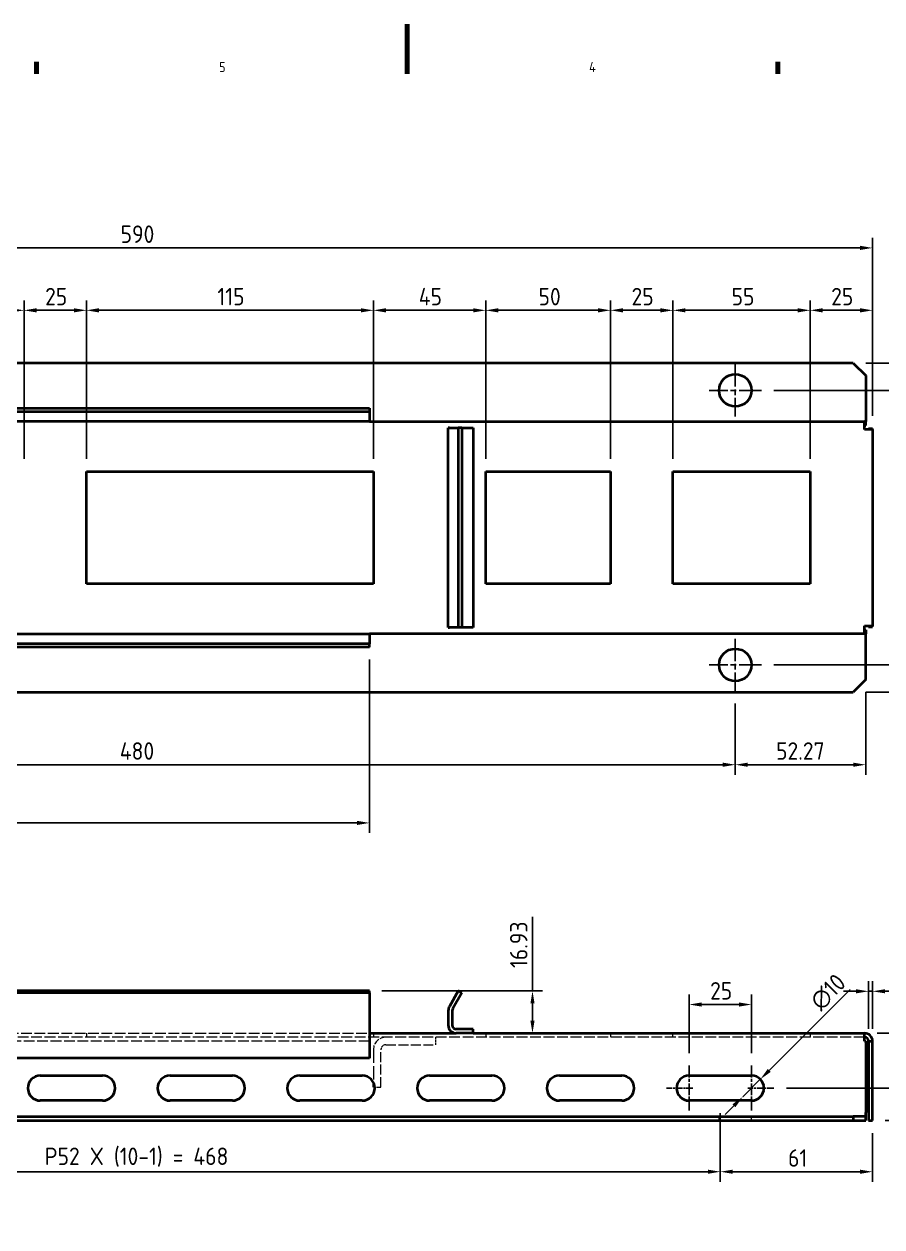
# Model space of a CAD drawing. Header units: millimetres. Extents: x 0 to 1188, y 0 to 840.
# Drawn here: x 440.5 to 784.2, y 358 to 840 of the extents above; entities that cross this region are included whole.
import ezdxf

# ---------------------------------------------------------------- set-up
doc = ezdxf.new("R2010")
doc.units = ezdxf.units.MM
doc.header["$LTSCALE"] = 2
doc.linetypes.add('CHAIN', pattern=[0.3543, 0.2362, -0.0295, 0.0591, -0.0295])
doc.linetypes.add('DASHED', pattern=[0.2067, 0.1654, -0.0413])
doc.layers.get('0').update_dxf_attribs({"color": 3, "lineweight": 25})
for name, color, linetype, lineweight in [('가려진 것(ISO)', 2, 'DASHED', 18), ('가시적인 것(ISO)', 3, 'Continuous', 40), ('경계(ISO)', 7, 'Continuous', 70), ('중심 표식(ISO)', 7, 'Continuous', 25), ('치수(ISO)', 7, 'Continuous', 25)]:
    doc.layers.add(name, color=color, linetype=linetype, lineweight=lineweight)
doc.styles.add('문자 텍스트_PSTEK_POSCO', font='isocp.shx')
doc.styles.add('치수 텍스트_PSTEK_POSCO', font='isocp.shx')
doc.dimstyles.new('치수_PSTEK_POSCO', dxfattribs={"dimscale": 2, "dimtxt": 3.5, "dimasz": 2.5, "dimexe": 2, "dimexo": 2.5, "dimgap": 1, "dimtad": 1, "dimrnd": 1e-08, "dimdsep": 46, "dimtxsty": '치수 텍스트_PSTEK_POSCO', "dimcen": 0.09, "dimdle": 10, "dimclrd": 7, "dimclre": 7, "dimclrt": 2, "dimadec": 1, "dimazin": 2, "dimtfac": 1, "dimtmove": 0, "dimatfit": 3, "dimfxl": 0, "dimtolj": 1, "dimlwd": -1, "dimlwe": -1, "dimarcsym": 0})

# ---------------------------------------------------------------- blocks, each defined once
blk = doc.blocks.new('경계 Default Border')
at = {"layer": '경계(ISO)'}
for p, q in [((222.75, 410), (222.75, 412.4)), ((371.25, 410), (371.25, 412.4))]:
    blk.add_line(p, q, dxfattribs=at)
at = {"layer": '경계(ISO)', "flags": 128}
blk.add_lwpolyline([(297, 420), (297, 410)], dxfattribs=at)
at = {"layer": '경계(ISO)', "color": 2, "char_height": 2, "attachment_point": 7, "style": '문자 텍스트_PSTEK_POSCO'}
for s, insert in [('5', (259.3, 410.38)), ('4', (333.44, 410.4))]:
    blk.add_mtext(s, dxfattribs=dict(at, insert=insert))
blk = doc.blocks.new('*D25')
at = {"layer": 'Defpoints', "color": 0}
for p in [(440.46, 725.3), (345.46, 660.73), (440.46, 660.73)]:
    blk.add_point(p, dxfattribs=at)
at = {"layer": '치수(ISO)', "color": 7}
for p, q in [((345.46, 665.73), (345.46, 729.3)), ((440.46, 665.73), (440.46, 729.3)), ((350.46, 725.3), (435.46, 725.3))]:
    blk.add_line(p, q, dxfattribs=at)
for points in [[(350.46, 726.13), (350.46, 724.46), (345.46, 725.3)], [(435.46, 726.13), (435.46, 724.46), (440.46, 725.3)]]:
    blk.add_solid(points, dxfattribs=at)
at = {"layer": '치수(ISO)', "color": 2, "insert": (388.84, 730.8), "char_height": 7, "attachment_point": 4, "style": '치수 텍스트_PSTEK_POSCO'}
blk.add_mtext('\\A1;95', dxfattribs=at)
blk = doc.blocks.new('*D26')
at = {"layer": 'Defpoints', "color": 0}
for p in [(465.46, 725.3), (440.46, 660.73), (465.46, 660.73)]:
    blk.add_point(p, dxfattribs=at)
at = {"layer": '치수(ISO)', "color": 7}
for p, q in [((440.46, 665.73), (440.46, 729.3)), ((465.46, 665.73), (465.46, 729.3)), ((445.46, 725.3), (460.46, 725.3))]:
    blk.add_line(p, q, dxfattribs=at)
for points in [[(445.46, 726.13), (445.46, 724.46), (440.46, 725.3)], [(460.46, 726.13), (460.46, 724.46), (465.46, 725.3)]]:
    blk.add_solid(points, dxfattribs=at)
at = {"layer": '치수(ISO)', "color": 2, "insert": (448.89, 730.8), "char_height": 7, "attachment_point": 4, "style": '치수 텍스트_PSTEK_POSCO'}
blk.add_mtext('\\A1;25', dxfattribs=at)
blk = doc.blocks.new('*D27')
at = {"layer": 'Defpoints', "color": 0}
for p in [(580.46, 725.3), (465.46, 660.73), (580.46, 660.73)]:
    blk.add_point(p, dxfattribs=at)
at = {"layer": '치수(ISO)', "color": 7}
for p, q in [((465.46, 665.73), (465.46, 729.3)), ((580.46, 665.73), (580.46, 729.3)), ((470.46, 725.3), (575.46, 725.3))]:
    blk.add_line(p, q, dxfattribs=at)
for points in [[(470.46, 726.13), (470.46, 724.46), (465.46, 725.3)], [(575.46, 726.13), (575.46, 724.46), (580.46, 725.3)]]:
    blk.add_solid(points, dxfattribs=at)
at = {"layer": '치수(ISO)', "color": 2, "insert": (517.93, 730.8), "char_height": 7, "attachment_point": 4, "style": '치수 텍스트_PSTEK_POSCO'}
blk.add_mtext('\\A1;115', dxfattribs=at)
blk = doc.blocks.new('*D28')
at = {"layer": 'Defpoints', "color": 0}
for p in [(625.46, 725.3), (580.46, 660.73), (625.46, 660.73)]:
    blk.add_point(p, dxfattribs=at)
at = {"layer": '치수(ISO)', "color": 7}
for p, q in [((580.46, 665.73), (580.46, 729.3)), ((625.46, 665.73), (625.46, 729.3)), ((585.46, 725.3), (620.46, 725.3))]:
    blk.add_line(p, q, dxfattribs=at)
for points in [[(585.46, 726.13), (585.46, 724.46), (580.46, 725.3)], [(620.46, 726.13), (620.46, 724.46), (625.46, 725.3)]]:
    blk.add_solid(points, dxfattribs=at)
at = {"layer": '치수(ISO)', "color": 2, "insert": (598.63, 730.8), "char_height": 7, "attachment_point": 4, "style": '치수 텍스트_PSTEK_POSCO'}
blk.add_mtext('\\A1;45', dxfattribs=at)
blk = doc.blocks.new('*D29')
at = {"layer": 'Defpoints', "color": 0}
for p in [(675.46, 725.3), (625.46, 660.73), (675.46, 660.73)]:
    blk.add_point(p, dxfattribs=at)
at = {"layer": '치수(ISO)', "color": 7}
for p, q in [((625.46, 665.73), (625.46, 729.3)), ((675.46, 665.73), (675.46, 729.3)), ((630.46, 725.3), (670.46, 725.3))]:
    blk.add_line(p, q, dxfattribs=at)
for points in [[(630.46, 726.13), (630.46, 724.46), (625.46, 725.3)], [(670.46, 726.13), (670.46, 724.46), (675.46, 725.3)]]:
    blk.add_solid(points, dxfattribs=at)
at = {"layer": '치수(ISO)', "color": 2, "insert": (646.62, 730.8), "char_height": 7, "attachment_point": 4, "style": '치수 텍스트_PSTEK_POSCO'}
blk.add_mtext('\\A1;50', dxfattribs=at)
blk = doc.blocks.new('*D30')
at = {"layer": 'Defpoints', "color": 0}
for p in [(700.46, 725.3), (675.46, 660.73), (700.46, 660.73)]:
    blk.add_point(p, dxfattribs=at)
at = {"layer": '치수(ISO)', "color": 7}
for p, q in [((675.46, 665.73), (675.46, 729.3)), ((700.46, 665.73), (700.46, 729.3)), ((680.46, 725.3), (695.46, 725.3))]:
    blk.add_line(p, q, dxfattribs=at)
for points in [[(680.46, 726.13), (680.46, 724.46), (675.46, 725.3)], [(695.46, 726.13), (695.46, 724.46), (700.46, 725.3)]]:
    blk.add_solid(points, dxfattribs=at)
at = {"layer": '치수(ISO)', "color": 2, "insert": (683.89, 730.8), "char_height": 7, "attachment_point": 4, "style": '치수 텍스트_PSTEK_POSCO'}
blk.add_mtext('\\A1;25', dxfattribs=at)
blk = doc.blocks.new('*D31')
at = {"layer": 'Defpoints', "color": 0}
for p in [(755.46, 725.3), (700.46, 660.73), (755.46, 660.73)]:
    blk.add_point(p, dxfattribs=at)
at = {"layer": '치수(ISO)', "color": 7}
for p, q in [((700.46, 665.73), (700.46, 729.3)), ((755.46, 665.73), (755.46, 729.3)), ((705.46, 725.3), (750.46, 725.3))]:
    blk.add_line(p, q, dxfattribs=at)
for points in [[(705.46, 726.13), (705.46, 724.46), (700.46, 725.3)], [(750.46, 726.13), (750.46, 724.46), (755.46, 725.3)]]:
    blk.add_solid(points, dxfattribs=at)
at = {"layer": '치수(ISO)', "color": 2, "insert": (723.98, 730.8), "char_height": 7, "attachment_point": 4, "style": '치수 텍스트_PSTEK_POSCO'}
blk.add_mtext('\\A1;55', dxfattribs=at)
blk = doc.blocks.new('*D32')
at = {"layer": 'Defpoints', "color": 0}
for p in [(780.46, 725.3), (780.46, 678), (755.46, 660.73)]:
    blk.add_point(p, dxfattribs=at)
at = {"layer": '치수(ISO)', "color": 7}
for p, q in [((755.46, 665.73), (755.46, 729.3)), ((780.46, 683), (780.46, 729.3)), ((760.46, 725.3), (775.46, 725.3))]:
    blk.add_line(p, q, dxfattribs=at)
for points in [[(760.46, 726.13), (760.46, 724.46), (755.46, 725.3)], [(775.46, 726.13), (775.46, 724.46), (780.46, 725.3)]]:
    blk.add_solid(points, dxfattribs=at)
at = {"layer": '치수(ISO)', "color": 2, "insert": (763.89, 730.8), "char_height": 7, "attachment_point": 4, "style": '치수 텍스트_PSTEK_POSCO'}
blk.add_mtext('\\A1;25', dxfattribs=at)
blk = doc.blocks.new('*D33')
at = {"layer": 'Defpoints', "color": 0}
for p in [(780.46, 750.31), (190.46, 678.23), (780.46, 678)]:
    blk.add_point(p, dxfattribs=at)
at = {"layer": '치수(ISO)', "color": 7}
for p, q in [((190.46, 683.23), (190.46, 754.31)), ((780.46, 683), (780.46, 754.31)), ((195.46, 750.31), (775.46, 750.31))]:
    blk.add_line(p, q, dxfattribs=at)
for points in [[(195.46, 751.15), (195.46, 749.48), (190.46, 750.31)], [(775.46, 751.15), (775.46, 749.48), (780.46, 750.31)]]:
    blk.add_solid(points, dxfattribs=at)
at = {"layer": '치수(ISO)', "color": 2, "insert": (479.14, 755.81), "char_height": 7, "attachment_point": 4, "style": '치수 텍스트_PSTEK_POSCO'}
blk.add_mtext('\\A1;590', dxfattribs=at)
blk = doc.blocks.new('*D39')
at = {"layer": 'Defpoints', "color": 0}
for p in [(735.96, 583.23), (813.86, 583.23), (772.72, 572.33)]:
    blk.add_point(p, dxfattribs=at)
at = {"layer": '치수(ISO)', "color": 7}
for p, q in [((813.86, 588.23), (813.86, 593.23)), ((740.96, 583.23), (817.86, 583.23)), ((813.86, 583.23), (813.86, 572.33)), ((777.72, 572.33), (817.86, 572.33)), ((813.86, 567.33), (813.86, 544.53))]:
    blk.add_line(p, q, dxfattribs=at)
for points in [[(813.02, 588.23), (814.69, 588.23), (813.86, 583.23)], [(813.02, 567.33), (814.69, 567.33), (813.86, 572.33)]]:
    blk.add_solid(points, dxfattribs=at)
at = {"layer": '치수(ISO)', "color": 2, "insert": (808.36, 546.53), "char_height": 7, "attachment_point": 4, "rotation": 90, "style": '치수 텍스트_PSTEK_POSCO'}
blk.add_mtext('\\A1;10.9', dxfattribs=at)
blk = doc.blocks.new('*D40')
at = {"layer": 'Defpoints', "color": 0}
for p in [(772.72, 704.13), (813.86, 704.13), (735.96, 693.23)]:
    blk.add_point(p, dxfattribs=at)
at = {"layer": '치수(ISO)', "color": 7}
for p, q in [((813.86, 709.13), (813.86, 731.93)), ((777.72, 704.13), (817.86, 704.13)), ((813.86, 693.23), (813.86, 704.13)), ((740.96, 693.23), (817.86, 693.23)), ((813.86, 688.23), (813.86, 683.23))]:
    blk.add_line(p, q, dxfattribs=at)
for points in [[(813.02, 709.13), (814.69, 709.13), (813.86, 704.13)], [(813.02, 688.23), (814.69, 688.23), (813.86, 693.23)]]:
    blk.add_solid(points, dxfattribs=at)
at = {"layer": '치수(ISO)', "color": 2, "insert": (808.36, 716.13), "char_height": 7, "attachment_point": 4, "rotation": 90, "style": '치수 텍스트_PSTEK_POSCO'}
blk.add_mtext('\\A1;10.9', dxfattribs=at)
blk = doc.blocks.new('*D41')
at = {"layer": 'Defpoints', "color": 0}
for p in [(735.96, 693.23), (813.86, 693.23), (735.96, 583.23)]:
    blk.add_point(p, dxfattribs=at)
at = {"layer": '치수(ISO)', "color": 7}
for p, q in [((740.96, 693.23), (817.86, 693.23)), ((813.86, 588.23), (813.86, 688.23)), ((740.96, 583.23), (817.86, 583.23))]:
    blk.add_line(p, q, dxfattribs=at)
for points in [[(813.02, 688.23), (814.69, 688.23), (813.86, 693.23)], [(813.02, 588.23), (814.69, 588.23), (813.86, 583.23)]]:
    blk.add_solid(points, dxfattribs=at)
at = {"layer": '치수(ISO)', "color": 2, "insert": (808.36, 633.35), "char_height": 7, "attachment_point": 4, "rotation": 90, "style": '치수 텍스트_PSTEK_POSCO'}
blk.add_mtext('\\A1;110', dxfattribs=at)
blk = doc.blocks.new('*D43')
at = {"layer": 'Defpoints', "color": 0}
for p in [(245.46, 572.73), (725.46, 572.73), (725.46, 543.23)]:
    blk.add_point(p, dxfattribs=at)
at = {"layer": '치수(ISO)', "color": 7}
for p, q in [((245.46, 567.73), (245.46, 539.23)), ((725.46, 567.73), (725.46, 539.23)), ((250.46, 543.23), (720.46, 543.23))]:
    blk.add_line(p, q, dxfattribs=at)
for points in [[(250.46, 544.06), (250.46, 542.4), (245.46, 543.23)], [(720.46, 544.06), (720.46, 542.4), (725.46, 543.23)]]:
    blk.add_solid(points, dxfattribs=at)
at = {"layer": '치수(ISO)', "color": 2, "insert": (478.82, 548.73), "char_height": 7, "attachment_point": 4, "style": '치수 텍스트_PSTEK_POSCO'}
blk.add_mtext('\\A1;480', dxfattribs=at)
blk = doc.blocks.new('*D44')
at = {"layer": 'Defpoints', "color": 0}
for p in [(777.72, 577.33), (725.46, 572.73), (777.72, 543.23)]:
    blk.add_point(p, dxfattribs=at)
at = {"layer": '치수(ISO)', "color": 7}
for p, q in [((777.72, 572.33), (777.72, 539.23)), ((725.46, 567.73), (725.46, 539.23)), ((730.46, 543.23), (772.72, 543.23))]:
    blk.add_line(p, q, dxfattribs=at)
for points in [[(730.46, 544.06), (730.46, 542.4), (725.46, 543.23)], [(772.72, 544.06), (772.72, 542.4), (777.72, 543.23)]]:
    blk.add_solid(points, dxfattribs=at)
at = {"layer": '치수(ISO)', "color": 2, "insert": (741.81, 548.73), "char_height": 7, "attachment_point": 4, "style": '치수 텍스트_PSTEK_POSCO'}
blk.add_mtext('\\A1;52.27', dxfattribs=at)
blk = doc.blocks.new('*D47')
at = {"layer": 'Defpoints', "color": 0}
for p in [(213.86, 590.34), (578.86, 590.34), (213.86, 519.91)]:
    blk.add_point(p, dxfattribs=at)
at = {"layer": '치수(ISO)', "color": 7}
for p, q in [((213.86, 585.34), (213.86, 515.91)), ((578.86, 585.34), (578.86, 515.91)), ((573.86, 519.91), (218.86, 519.91))]:
    blk.add_line(p, q, dxfattribs=at)
for points in [[(218.86, 520.74), (218.86, 519.08), (213.86, 519.91)], [(573.86, 520.74), (573.86, 519.08), (578.86, 519.91)]]:
    blk.add_solid(points, dxfattribs=at)
at = {"layer": '치수(ISO)', "color": 2, "insert": (389.91, 525.41), "char_height": 7, "attachment_point": 4, "style": '치수 텍스트_PSTEK_POSCO'}
blk.add_mtext('\\A1;365', dxfattribs=at)
blk = doc.blocks.new('*D48')
at = {"layer": 'Defpoints', "color": 0}
for p in [(740.96, 413.65), (810.82, 413.65), (780.46, 400.65)]:
    blk.add_point(p, dxfattribs=at)
at = {"layer": '치수(ISO)', "color": 7}
for p, q in [((810.82, 418.65), (810.82, 423.65)), ((745.96, 413.65), (814.82, 413.65)), ((810.82, 400.65), (810.82, 413.65)), ((785.46, 400.65), (814.82, 400.65)), ((810.82, 395.65), (810.82, 390.65))]:
    blk.add_line(p, q, dxfattribs=at)
for points in [[(809.99, 418.65), (811.66, 418.65), (810.82, 413.65)], [(809.99, 395.65), (811.66, 395.65), (810.82, 400.65)]]:
    blk.add_solid(points, dxfattribs=at)
at = {"layer": '치수(ISO)', "color": 2, "insert": (805.32, 403.86), "char_height": 7, "attachment_point": 4, "rotation": 90, "style": '치수 텍스트_PSTEK_POSCO'}
blk.add_mtext('\\A1;13', dxfattribs=at)
blk = doc.blocks.new('*D49')
at = {"layer": 'Defpoints', "color": 0}
for p in [(777.26, 435.65), (810.82, 435.65), (740.96, 413.65)]:
    blk.add_point(p, dxfattribs=at)
at = {"layer": '치수(ISO)', "color": 7}
for p, q in [((782.26, 435.65), (814.82, 435.65)), ((810.82, 418.65), (810.82, 430.65)), ((745.96, 413.65), (814.82, 413.65))]:
    blk.add_line(p, q, dxfattribs=at)
for points in [[(809.99, 430.65), (811.66, 430.65), (810.82, 435.65)], [(809.99, 418.65), (811.66, 418.65), (810.82, 413.65)]]:
    blk.add_solid(points, dxfattribs=at)
at = {"layer": '치수(ISO)', "color": 2, "insert": (805.32, 419.02), "char_height": 7, "attachment_point": 4, "rotation": 90, "style": '치수 텍스트_PSTEK_POSCO'}
blk.add_mtext('\\A1;22', dxfattribs=at)
blk = doc.blocks.new('*D50')
at = {"layer": 'Defpoints', "color": 0}
for p in [(731.96, 447.14), (706.96, 422.65), (731.96, 422.65)]:
    blk.add_point(p, dxfattribs=at)
at = {"layer": '치수(ISO)', "color": 7}
for p, q in [((706.96, 427.65), (706.96, 451.14)), ((731.96, 427.65), (731.96, 451.14)), ((711.96, 447.14), (726.96, 447.14))]:
    blk.add_line(p, q, dxfattribs=at)
for points in [[(711.96, 447.98), (711.96, 446.31), (706.96, 447.14)], [(726.96, 447.98), (726.96, 446.31), (731.96, 447.14)]]:
    blk.add_solid(points, dxfattribs=at)
at = {"layer": '치수(ISO)', "color": 2, "insert": (715.37, 452.64), "char_height": 7, "attachment_point": 4, "style": '치수 텍스트_PSTEK_POSCO'}
blk.add_mtext('\\A1;25', dxfattribs=at)
blk = doc.blocks.new('*D51')
at = {"layer": 'Defpoints', "color": 0}
for p in [(735.49, 417.19), (728.42, 410.12)]:
    blk.add_point(p, dxfattribs=at)
at = {"layer": '치수(ISO)', "color": 7}
for p, q in [((739.03, 420.72), (771.54, 453.23)), ((728.42, 410.12), (735.49, 417.19)), ((724.88, 406.58), (721.35, 403.05))]:
    blk.add_line(p, q, dxfattribs=at)
for points in [[(738.44, 421.31), (739.62, 420.13), (735.49, 417.19)], [(724.3, 407.17), (725.47, 405.99), (728.42, 410.12)]]:
    blk.add_solid(points, dxfattribs=at)
at = {"layer": '치수(ISO)', "color": 2, "insert": (757.32, 446.79), "char_height": 7, "attachment_point": 4, "rotation": 45, "style": '치수 텍스트_PSTEK_POSCO'}
blk.add_mtext('\\A1;∅10', dxfattribs=at)
blk = doc.blocks.new('*D52')
at = {"layer": 'Defpoints', "color": 0}
for p in [(719.46, 408.65), (780.46, 400.65), (780.46, 380.15)]:
    blk.add_point(p, dxfattribs=at)
at = {"layer": '치수(ISO)', "color": 7}
for p, q in [((719.46, 403.65), (719.46, 376.15)), ((780.46, 395.65), (780.46, 376.15)), ((724.46, 380.15), (775.46, 380.15))]:
    blk.add_line(p, q, dxfattribs=at)
for points in [[(724.46, 380.98), (724.46, 379.32), (719.46, 380.15)], [(775.46, 380.98), (775.46, 379.32), (780.46, 380.15)]]:
    blk.add_solid(points, dxfattribs=at)
at = {"layer": '치수(ISO)', "color": 2, "insert": (746.6, 385.65), "char_height": 7, "attachment_point": 4, "style": '치수 텍스트_PSTEK_POSCO'}
blk.add_mtext('\\A1;61', dxfattribs=at)
blk = doc.blocks.new('*D53')
at = {"layer": 'Defpoints', "color": 0}
for p in [(251.46, 408.65), (719.46, 408.65), (251.46, 380.15)]:
    blk.add_point(p, dxfattribs=at)
at = {"layer": '치수(ISO)', "color": 7}
for p, q in [((251.46, 403.65), (251.46, 376.15)), ((719.46, 403.65), (719.46, 376.15)), ((714.46, 380.15), (256.46, 380.15))]:
    blk.add_line(p, q, dxfattribs=at)
for points in [[(256.46, 380.98), (256.46, 379.32), (251.46, 380.15)], [(714.46, 380.98), (714.46, 379.32), (719.46, 380.15)]]:
    blk.add_solid(points, dxfattribs=at)
at = {"layer": '치수(ISO)', "color": 2, "insert": (448.71, 386), "char_height": 7, "attachment_point": 4, "style": '치수 텍스트_PSTEK_POSCO'}
blk.add_mtext('\\A1;P52 X (10-1) = 468', dxfattribs=at)
blk = doc.blocks.new('*D57')
at = {"layer": 'Defpoints', "color": 0}
for p in [(578.86, 452.58), (644.19, 452.58), (620.46, 435.65)]:
    blk.add_point(p, dxfattribs=at)
at = {"layer": '치수(ISO)', "color": 7}
for p, q in [((644.19, 452.58), (644.19, 482.3)), ((583.86, 452.58), (648.19, 452.58)), ((644.19, 440.65), (644.19, 447.58)), ((625.46, 435.65), (648.19, 435.65))]:
    blk.add_line(p, q, dxfattribs=at)
for points in [[(643.36, 447.58), (645.02, 447.58), (644.19, 452.58)], [(643.36, 440.65), (645.02, 440.65), (644.19, 435.65)]]:
    blk.add_solid(points, dxfattribs=at)
at = {"layer": '치수(ISO)', "color": 2, "insert": (638.69, 461.78), "char_height": 7, "attachment_point": 4, "rotation": 90, "style": '치수 텍스트_PSTEK_POSCO'}
blk.add_mtext('\\A1;16.93', dxfattribs=at)
blk = doc.blocks.new('*D58')
at = {"layer": 'Defpoints', "color": 0}
for p in [(780.46, 452.45), (778.86, 432.45), (780.46, 432.45)]:
    blk.add_point(p, dxfattribs=at)
at = {"layer": '치수(ISO)', "color": 7}
for p, q in [((778.86, 437.45), (778.86, 456.45)), ((780.46, 437.45), (780.46, 456.45)), ((773.86, 452.45), (768.86, 452.45)), ((778.86, 452.45), (780.46, 452.45)), ((785.46, 452.45), (806.37, 452.45))]:
    blk.add_line(p, q, dxfattribs=at)
for points in [[(773.86, 453.28), (773.86, 451.62), (778.86, 452.45)], [(785.46, 453.28), (785.46, 451.62), (780.46, 452.45)]]:
    blk.add_solid(points, dxfattribs=at)
at = {"layer": '치수(ISO)', "color": 2, "insert": (795.62, 457.95), "char_height": 7, "attachment_point": 4, "style": '치수 텍스트_PSTEK_POSCO'}
blk.add_mtext('\\A1;1.6', dxfattribs=at)
blk = doc.blocks.new('*D59')
at = {"layer": 'Defpoints', "color": 0}
for p in [(777.26, 435.65), (833.45, 435.65), (780.46, 400.65)]:
    blk.add_point(p, dxfattribs=at)
at = {"layer": '치수(ISO)', "color": 7}
for p, q in [((782.26, 435.65), (837.45, 435.65)), ((833.45, 405.65), (833.45, 430.65)), ((785.46, 400.65), (837.45, 400.65))]:
    blk.add_line(p, q, dxfattribs=at)
for points in [[(832.62, 430.65), (834.29, 430.65), (833.45, 435.65)], [(832.62, 405.65), (834.29, 405.65), (833.45, 400.65)]]:
    blk.add_solid(points, dxfattribs=at)
at = {"layer": '치수(ISO)', "color": 2, "insert": (827.95, 414.16), "char_height": 7, "attachment_point": 4, "rotation": 90, "style": '치수 텍스트_PSTEK_POSCO'}
blk.add_mtext('\\A1;35', dxfattribs=at)

msp = doc.modelspace()

# ---------------------------------------------------------------- linework, layer by layer
at = {"layer": '가려진 것(ISO)', "ltscale": 13.071368}
msp.add_line((777.256, 434.052), (193.656, 434.052), dxfattribs=at)
at = {"layer": '가려진 것(ISO)', "ltscale": 12.984149}
for p, q in [((213.856, 435.652), (578.856, 435.652)), ((578.856, 432.452), (213.856, 432.452))]:
    msp.add_line(p, q, dxfattribs=at)
at = {"layer": '가려진 것(ISO)', "ltscale": 1.523657}
for p, q in [((465.456, 435.652), (465.456, 434.052)), ((580.456, 435.652), (580.456, 434.052)), ((625.456, 435.652), (625.456, 434.052)), ((675.456, 435.652), (675.456, 434.052)), ((700.456, 434.052), (700.456, 435.652)), ((755.456, 435.652), (755.456, 434.052)), ((718.956, 400.652), (718.956, 402.252)), ((731.956, 400.652), (731.956, 402.252))]:
    msp.add_line(p, q, dxfattribs=at)
at = {"layer": '가려진 것(ISO)', "ltscale": 2.856945}
msp.add_line((605.456, 431.052), (605.456, 434.052), dxfattribs=at)
at = {"layer": '가려진 것(ISO)', "ltscale": 15.990023}
msp.add_line((580.456, 429.052), (580.456, 415.831), dxfattribs=at)
at = {"layer": '가려진 것(ISO)', "ltscale": 12.094824}
for p, q in [((583.456, 414.052), (583.456, 429.052)), ((585.456, 431.052), (605.456, 431.052))]:
    msp.add_line(p, q, dxfattribs=at)
at = {"layer": '가려진 것(ISO)', "ltscale": 2.396033}
msp.add_line((580.94, 414.052), (583.456, 414.052), dxfattribs=at)
at = {"layer": '가려진 것(ISO)', "ltscale": 7.479626}
msp.add_arc((585.456, 429.052), 5, 90, 180, dxfattribs=at)
at = {"layer": '가려진 것(ISO)', "ltscale": 2.991791}
msp.add_arc((585.456, 429.052), 2, 90, 180, dxfattribs=at)
at = {"layer": '가시적인 것(ISO)'}
for p, q in [((772.724, 704.129), (198.187, 704.129)), ((772.724, 704.129), (777.724, 699.129)), ((777.724, 699.129), (777.724, 682.329)), ((213.856, 686.115), (578.856, 686.115)), ((213.856, 684.729), (578.856, 684.729)), ((578.856, 686.115), (578.856, 684.729)), ((578.856, 684.729), (578.856, 681.158)), ((578.856, 680.729), (213.856, 680.729)), ((578.856, 680.729), (578.856, 681.158)), ((578.856, 680.729), (777.256, 680.729)), ((777.724, 680.729), (777.256, 680.729)), ((777.256, 677.529), (777.256, 680.729)), ((777.724, 682.329), (777.724, 680.729)), ((777.724, 679.129), (777.724, 680.729)), ((610.884, 678.229), (610.456, 678.229)), ((610.456, 598.229), (610.456, 678.229)), ((610.884, 678.229), (614.456, 678.229)), ((615.841, 678.229), (614.456, 678.229)), ((614.456, 678.229), (614.456, 598.229)), ((615.841, 678.229), (615.841, 598.229)), ((615.841, 678.229), (620.456, 678.229)), ((620.456, 678.229), (620.456, 598.229)), ((777.256, 679.129), (777.724, 679.129)), ((780.456, 677.529), (777.256, 677.529)), ((778.856, 677.529), (778.856, 677.998)), ((778.856, 677.998), (780.456, 677.998)), ((780.456, 677.529), (780.456, 677.998)), ((780.456, 677.529), (780.456, 598.929)), ((465.456, 660.729), (580.456, 660.729)), ((465.456, 615.729), (465.456, 660.729)), ((580.456, 660.729), (580.456, 615.729)), ((625.456, 660.729), (675.456, 660.729)), ((625.456, 615.729), (625.456, 660.729)), ((675.456, 660.729), (675.456, 615.729)), ((700.456, 615.729), (700.456, 660.729)), ((700.456, 660.729), (755.456, 660.729)), ((755.456, 660.729), (755.456, 615.729)), ((580.456, 615.729), (465.456, 615.729)), ((675.456, 615.729), (625.456, 615.729)), ((755.456, 615.729), (700.456, 615.729)), ((610.456, 598.229), (610.884, 598.229)), ((614.456, 598.229), (610.884, 598.229)), ((615.841, 598.229), (614.456, 598.229)), ((620.456, 598.229), (615.841, 598.229)), ((777.256, 598.929), (780.456, 598.929)), ((777.256, 595.729), (777.256, 598.929)), ((778.856, 598.929), (778.856, 598.461)), ((778.856, 598.461), (780.456, 598.461)), ((780.456, 598.461), (780.456, 598.929)), ((213.856, 595.729), (578.856, 595.729)), ((578.856, 595.3), (578.856, 595.729)), ((777.256, 595.729), (578.856, 595.729)), ((578.856, 595.3), (578.856, 591.729)), ((777.256, 597.329), (777.724, 597.329)), ((777.256, 595.729), (777.724, 595.729)), ((777.724, 597.329), (777.724, 595.729)), ((777.724, 594.129), (777.724, 595.729)), ((777.724, 577.329), (777.724, 594.129)), ((578.856, 591.729), (213.856, 591.729)), ((578.856, 590.344), (213.856, 590.344)), ((578.856, 590.344), (578.856, 591.729)), ((777.724, 577.329), (772.724, 572.329)), ((198.187, 572.329), (772.724, 572.329)), ((578.856, 452.58), (213.856, 452.58)), ((578.856, 451.78), (213.856, 451.78)), ((578.856, 451.78), (578.856, 452.58)), ((578.856, 451.78), (578.856, 445.594)), ((614.456, 452.58), (610.884, 446.394)), ((615.841, 451.78), (612.27, 445.594)), ((615.841, 451.78), (614.456, 452.58)), ((578.856, 445.594), (578.856, 444.794)), ((578.856, 444.794), (578.856, 425.652)), ((610.456, 444.794), (610.456, 438.852)), ((612.056, 444.794), (612.056, 438.852)), ((578.856, 435.652), (613.656, 435.652)), ((620.456, 437.252), (613.656, 437.252)), ((620.456, 435.652), (613.656, 435.652)), ((620.456, 435.652), (620.456, 437.252)), ((620.456, 435.652), (777.256, 435.652)), ((777.256, 432.452), (777.256, 435.652)), ((777.256, 432.452), (777.724, 432.452)), ((777.724, 432.452), (777.724, 403.852)), ((778.856, 432.452), (778.856, 400.652)), ((778.856, 432.452), (780.456, 432.452)), ((780.456, 400.652), (780.456, 432.452)), ((578.856, 425.652), (213.856, 425.652)), ((446.956, 418.652), (471.956, 418.652)), ((498.956, 418.652), (523.956, 418.652)), ((550.956, 418.652), (575.956, 418.652)), ((580.456, 415.831), (580.456, 414.052)), ((602.956, 418.652), (627.956, 418.652)), ((654.956, 418.652), (679.956, 418.652)), ((706.956, 418.652), (731.956, 418.652)), ((580.456, 414.052), (580.94, 414.052)), ((471.956, 408.652), (446.956, 408.652)), ((523.956, 408.652), (498.956, 408.652)), ((575.956, 408.652), (550.956, 408.652)), ((627.956, 408.652), (602.956, 408.652)), ((679.956, 408.652), (654.956, 408.652)), ((731.956, 408.652), (706.956, 408.652)), ((198.187, 402.252), (772.724, 402.252)), ((198.187, 400.652), (772.724, 400.652)), ((777.724, 402.252), (772.724, 402.252)), ((772.724, 402.252), (772.724, 400.652)), ((772.724, 400.652), (777.724, 400.652)), ((777.724, 402.252), (777.724, 403.852)), ((777.724, 400.652), (777.724, 402.252)), ((778.856, 400.652), (780.456, 400.652))]:
    msp.add_line(p, q, dxfattribs=at)
for centre in [(725.456, 693.229), (725.456, 583.229)]:
    msp.add_circle(centre, 6.5, dxfattribs=at)
for centre, radius, start, end in [((613.656, 444.794), 3.2, 150, 180), ((613.656, 444.794), 1.6, 150, 180), ((613.656, 438.852), 3.2, 180, 270), ((613.656, 438.852), 1.6, 180, 270), ((777.256, 432.452), 3.2, 0, 90), ((777.256, 432.452), 1.6, 0, 90), ((446.956, 413.652), 5, 90, 270), ((471.956, 413.652), 5, 270, 90), ((498.956, 413.652), 5, 90, 270), ((523.956, 413.652), 5, 270, 90), ((550.956, 413.652), 5, 90, 270), ((575.956, 413.652), 5, 270, 90), ((602.956, 413.652), 5, 90, 270), ((627.956, 413.652), 5, 270, 90), ((654.956, 413.652), 5, 90, 270), ((679.956, 413.652), 5, 270, 90), ((706.956, 413.652), 5, 90, 270), ((731.956, 413.652), 5, 270, 90)]:
    msp.add_arc(centre, radius, start, end, dxfattribs=at)
at = {"layer": '중심 표식(ISO)', "linetype": 'CHAIN', "ltscale": 19.051651}
for p, q in [((725.456, 703.729), (725.456, 682.729)), ((735.956, 693.229), (714.956, 693.229)), ((725.456, 593.729), (725.456, 572.729)), ((735.956, 583.229), (714.956, 583.229))]:
    msp.add_line(p, q, dxfattribs=at)
at = {"layer": '중심 표식(ISO)', "linetype": 'CHAIN', "ltscale": 10.000767}
for p, q in [((706.956, 422.652), (706.956, 404.652)), ((731.956, 422.652), (731.956, 404.652))]:
    msp.add_line(p, q, dxfattribs=at)
at = {"layer": '중심 표식(ISO)', "linetype": 'CHAIN', "ltscale": 5.833739}
for p, q in [((708.456, 413.652), (697.956, 413.652)), ((740.956, 413.652), (730.456, 413.652))]:
    msp.add_line(p, q, dxfattribs=at)

# ---------------------------------------------------------------- block references
at = {"xscale": 2, "yscale": 2, "zscale": 2}
msp.add_blockref('경계 Default Border', (0, 0), dxfattribs=at)

# ---------------------------------------------------------------- dimensions: what is measured, and where the dimension line sits
at = {"layer": '치수(ISO)', "color": 7}
for base, p1, p2, angle, override, picture, middle in [((780.456, 750.314), (190.456, 678.229), (780.456, 677.998), 180, {"dimdec": 2, "dimtp": 0, "dimtm": 0, "dimtdec": 2, "dimtofl": 0, "dimatfit": 1}, '*D33', (485.456, 750.314)), ((440.456, 725.296), (345.456, 660.729), (440.456, 660.729), 180, {"dimdec": 2, "dimtp": 0, "dimtm": 0, "dimtdec": 2, "dimtofl": 0, "dimatfit": 1}, '*D25', (392.976, 725.296)), ((465.456, 725.296), (440.456, 660.729), (465.456, 660.729), 180, {"dimdec": 2, "dimtp": 0, "dimtm": 0, "dimtdec": 2, "dimtofl": 0, "dimatfit": 1}, '*D26', (452.976, 725.296)), ((580.456, 725.296), (465.456, 660.729), (580.456, 660.729), 180, {"dimdec": 2, "dimtp": 0, "dimtm": 0, "dimtdec": 2, "dimtofl": 0, "dimatfit": 1}, '*D27', (522.976, 725.296)), ((625.456, 725.296), (580.456, 660.729), (625.456, 660.729), 180, {"dimdec": 2, "dimtp": 0, "dimtm": 0, "dimtdec": 2, "dimtofl": 0, "dimatfit": 1}, '*D28', (602.976, 725.296)), ((675.456, 725.296), (625.456, 660.729), (675.456, 660.729), 180, {"dimdec": 2, "dimtp": 0, "dimtm": 0, "dimtdec": 2, "dimtofl": 0, "dimatfit": 1}, '*D29', (650.476, 725.296)), ((700.456, 725.296), (675.456, 660.729), (700.456, 660.729), 180, {"dimdec": 2, "dimtp": 0, "dimtm": 0, "dimtdec": 2, "dimtofl": 0, "dimatfit": 1}, '*D30', (687.976, 725.296)), ((755.456, 725.296), (700.456, 660.729), (755.456, 660.729), 180, {"dimdec": 2, "dimtp": 0, "dimtm": 0, "dimtdec": 2, "dimtofl": 0, "dimatfit": 1}, '*D31', (727.976, 725.296)), ((813.857, 704.129), (735.956, 693.229), (772.724, 704.129), 90, {"dimdec": 2, "dimtp": 0, "dimtm": 0, "dimtdec": 2, "dimtofl": 1, "dimatfit": 1}, '*D40', (813.857, 723.03)), ((780.456, 725.296), (755.456, 660.729), (780.456, 677.998), 180, {"dimdec": 2, "dimtp": 0, "dimtm": 0, "dimtdec": 2, "dimtofl": 0, "dimatfit": 1}, '*D32', (767.976, 725.296)), ((813.857, 693.229), (735.956, 583.229), (735.956, 693.229), 90, {"dimdec": 2, "dimtp": 0, "dimtm": 0, "dimtdec": 2, "dimtofl": 0, "dimatfit": 1}, '*D41', (813.857, 638.249)), ((813.857, 583.229), (772.724, 572.329), (735.956, 583.229), 90, {"dimdec": 2, "dimtp": 0, "dimtm": 0, "dimtdec": 2, "dimtofl": 1, "dimatfit": 1}, '*D39', (813.857, 553.429)), ((213.856, 519.911), (578.856, 590.344), (213.856, 590.344), 180, {"dimdec": 2, "dimtp": 0, "dimtm": 0, "dimtdec": 2, "dimtofl": 0, "dimatfit": 1}, '*D47', (396.356, 519.911)), ((777.724, 543.229), (725.456, 572.729), (777.724, 577.329), 180, {"dimdec": 2, "dimtp": 0, "dimtm": 0, "dimtdec": 2, "dimtofl": 0, "dimatfit": 1}, '*D44', (751.61, 543.229)), ((725.456, 543.229), (245.456, 572.729), (725.456, 572.729), 180, {"dimdec": 2, "dimtp": 0, "dimtm": 0, "dimtdec": 2, "dimtofl": 0, "dimatfit": 1}, '*D43', (485.476, 543.229)), ((644.19, 452.58), (620.456, 435.652), (578.856, 452.58), 90, {"dimdec": 2, "dimtp": 0, "dimtm": 0, "dimtdec": 2, "dimtofl": 0, "dimatfit": 2}, '*D57', (644.19, 471.04)), ((780.456, 452.452), (778.856, 432.452), (780.456, 432.452), 180, {"dimdec": 2, "dimtp": 0, "dimtm": 0, "dimtdec": 2, "dimtofl": 1, "dimatfit": 1}, '*D58', (799.998, 452.452)), ((731.956, 447.143), (706.956, 422.652), (731.956, 422.652), 180, {"dimdec": 2, "dimtp": 0, "dimtm": 0, "dimtdec": 2, "dimtofl": 0, "dimatfit": 1}, '*D50', (719.456, 447.143)), ((810.823, 435.652), (740.956, 413.652), (777.256, 435.652), 90, {"dimdec": 2, "dimtp": 0, "dimtm": 0, "dimtdec": 2, "dimtofl": 0, "dimatfit": 1}, '*D49', (810.823, 423.172)), ((833.454, 435.652), (780.456, 400.652), (777.256, 435.652), 270, {"dimdec": 2, "dimtp": 0, "dimtm": 0, "dimtdec": 2, "dimtofl": 0, "dimatfit": 1}, '*D59', (833.454, 418.152)), ((810.823, 413.652), (780.456, 400.652), (740.956, 413.652), 90, {"dimdec": 2, "dimtp": 0, "dimtm": 0, "dimtdec": 2, "dimtofl": 1, "dimatfit": 1}, '*D48', (810.823, 407.152))]:
    dim = msp.add_linear_dim(base=base, p1=p1, p2=p2, angle=angle, dimstyle='치수_PSTEK_POSCO', override=override, dxfattribs=at)
    dim.commit()
    dim.dimension.update_dxf_attribs({"geometry": picture, "text_midpoint": middle, "dimtype": 160})
dim = msp.add_diameter_dim_2p(p1=(728.42, 410.116), p2=(735.491, 417.187), dimstyle='치수_PSTEK_POSCO', override={"dimdec": 2, "dimlfac": 1, "dimtp": 0, "dimtm": 0, "dimtdec": 2, "dimatfit": 2}, dxfattribs=at)
dim.commit()
dim.dimension.update_dxf_attribs({"geometry": '*D51', "text_midpoint": (765.665, 447.361), "dimtype": 163})
dim = msp.add_linear_dim(base=(251.456, 380.152), p1=(719.456, 408.652), p2=(251.456, 408.652), angle=180, text='P52 X (10-1) = <>', dimstyle='치수_PSTEK_POSCO', override={"dimdec": 2, "dimtp": 0, "dimtm": 0, "dimtdec": 2, "dimtofl": 0, "dimatfit": 1}, dxfattribs=at)
dim.commit()
dim.dimension.update_dxf_attribs({"geometry": '*D53', "text_midpoint": (485.456, 380.152), "dimtype": 160})
dim = msp.add_linear_dim(base=(780.456, 380.152), p1=(719.456, 408.652), p2=(780.456, 400.652), dimstyle='치수_PSTEK_POSCO', override={"dimdec": 2, "dimtp": 0, "dimtm": 0, "dimtdec": 2, "dimtofl": 0, "dimatfit": 1}, dxfattribs=at)
dim.commit()
dim.dimension.update_dxf_attribs({"geometry": '*D52', "text_midpoint": (749.956, 380.152), "dimtype": 160})

doc.saveas('drawing.dxf')
